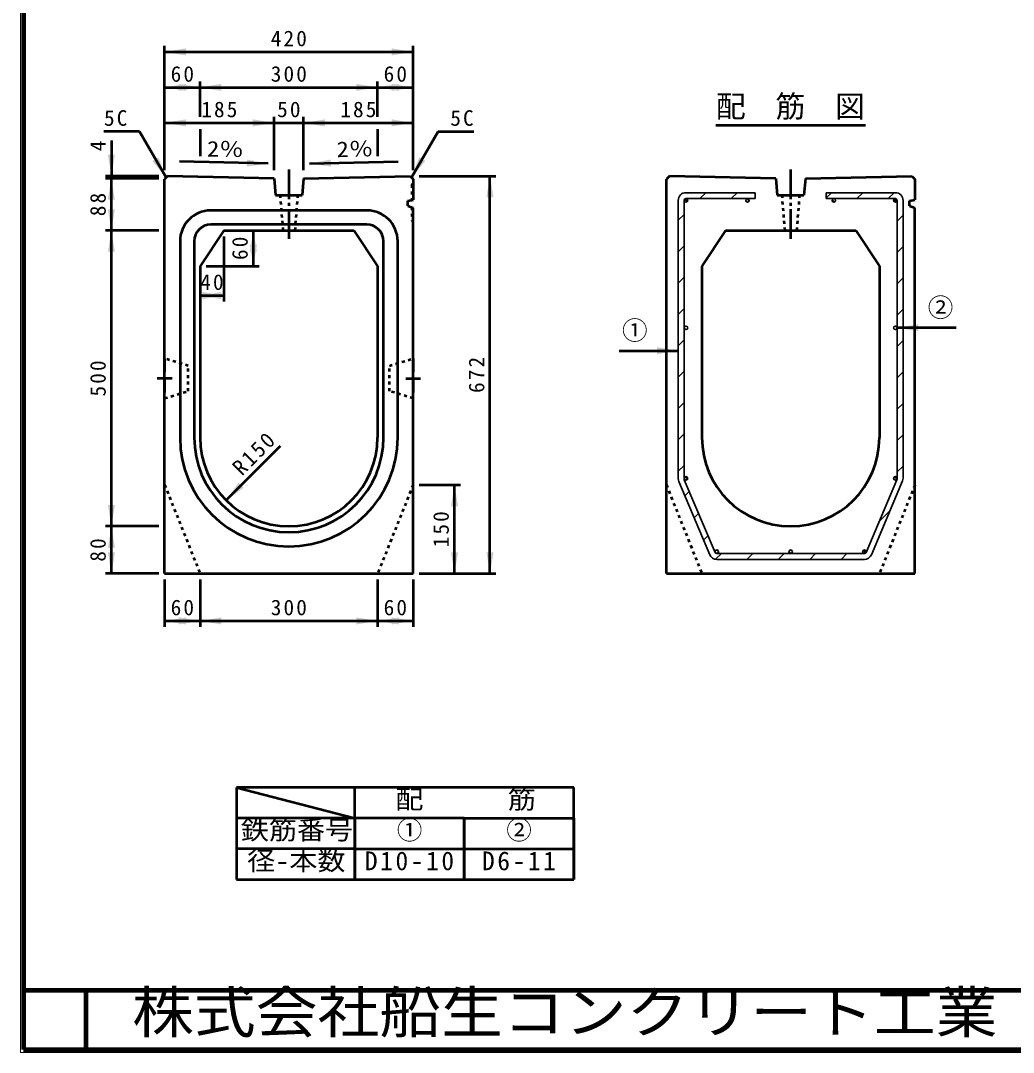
# Model space of a CAD drawing. Units: millimetres, scale not verified. Extents: x 100 to 4105, y 100 to 2870.
# Drawn here: x 100 to 1778, y 100 to 1844 of the extents above; entities that cross this region are included whole.
import ezdxf
from ezdxf.enums import TextEntityAlignment as Align

# ---------------------------------------------------------------- set-up
doc = ezdxf.new("R2010")
doc.units = ezdxf.units.MM
doc.header["$LTSCALE"] = 5
for name, pattern in [('USER1', [2.2, 1, -1.2]), ('USER2', [6.847826, 4.565218, -2.282608]), ('USER3', [13.4, 10, -1.2, 1, -1.2])]:
    doc.linetypes.add(name, pattern=pattern)
doc.layers.add('V-nasSTD', color=7, linetype='Continuous', lineweight=35)
doc.styles.add('ＭＳ ゴシック', font='')
doc.styles.get('ＭＳ ゴシック').set_extended_font_data('MS Gothic')

msp = doc.modelspace()

# ---------------------------------------------------------------- hatches: boundary and pattern name
at = {"layer": 'V-nasSTD'}
for points in [[(379.398, 1797.38), (343.398, 1791.38), (379.398, 1785.38)], [(727.398, 1785.38), (763.398, 1791.38), (727.398, 1797.38)], [(379.398, 1737.38), (343.398, 1731.38), (379.398, 1725.38)], [(367.398, 1725.38), (403.398, 1731.38), (367.398, 1737.38)], [(439.398, 1737.38), (403.398, 1731.38), (439.398, 1725.38)], [(667.398, 1725.38), (703.398, 1731.38), (667.398, 1737.38)], [(739.398, 1737.38), (703.398, 1731.38), (739.398, 1725.38)], [(727.398, 1725.38), (763.398, 1731.38), (727.398, 1737.38)], [(379.398, 1677.38), (343.398, 1671.38), (379.398, 1665.38)], [(492.398, 1665.38), (528.398, 1671.38), (492.398, 1677.38)], [(614.398, 1677.38), (578.398, 1671.38), (614.398, 1665.38)], [(727.398, 1665.38), (763.398, 1671.38), (727.398, 1677.38)], [(247.398, 1617.38), (253.398, 1581.38), (259.398, 1617.38)], [(333.094, 1613.057), (345.898, 1578.88), (322.701, 1607.057)], [(482.507, 1609.476), (518.369, 1602.7), (482.248, 1597.479)], [(624.288, 1609.476), (588.426, 1602.7), (624.547, 1597.479)], [(773.701, 1613.057), (760.898, 1578.88), (784.094, 1607.057)], [(259.398, 1541.38), (253.398, 1577.38), (247.398, 1541.38)], [(899.398, 1545.38), (893.398, 1581.38), (887.398, 1545.38)], [(247.398, 1525.38), (253.398, 1489.38), (259.398, 1525.38)], [(259.398, 1453.38), (253.398, 1489.38), (247.398, 1453.38)], [(499.398, 1453.38), (493.398, 1489.38), (487.398, 1453.38)], [(487.398, 1465.38), (493.398, 1429.38), (499.398, 1465.38)], [(439.398, 1385.38), (403.398, 1379.38), (439.398, 1373.38)], [(407.398, 1373.38), (443.398, 1379.38), (407.398, 1385.38)], [(1617.594, 1318.88), (1581.594, 1324.88), (1617.594, 1330.88)], [(1175.594, 1280.233), (1211.594, 1286.233), (1175.594, 1292.233)], [(468.545, 1063.013), (447.332, 1033.314), (477.03, 1054.528)], [(839.398, 1023.38), (833.398, 1059.38), (827.398, 1023.38)], [(247.398, 1025.38), (253.398, 989.38), (259.398, 1025.38)], [(259.398, 953.38), (253.398, 989.38), (247.398, 953.38)], [(247.398, 945.38), (253.398, 909.38), (259.398, 945.38)], [(827.398, 945.38), (833.398, 909.38), (839.398, 945.38)], [(887.398, 945.38), (893.398, 909.38), (899.398, 945.38)], [(379.398, 835.38), (343.398, 829.38), (379.398, 823.38)], [(367.398, 823.38), (403.398, 829.38), (367.398, 835.38)], [(439.398, 835.38), (403.398, 829.38), (439.398, 823.38)], [(667.398, 823.38), (703.398, 829.38), (667.398, 835.38)], [(739.398, 835.38), (703.398, 829.38), (739.398, 823.38)], [(727.398, 823.38), (763.398, 829.38), (727.398, 835.38)]]:
    msp.add_hatch(color=256, dxfattribs=at).paths.add_polyline_path(points)

# ---------------------------------------------------------------- linework, layer by layer
at = {"layer": 'V-nasSTD', "lineweight": 100}
for p, q in [((105, 2865), (105, 105)), ((105, 205), (4100, 205)), ((210, 205), (210, 105)), ((105, 105), (4100, 105))]:
    msp.add_line(p, q, dxfattribs=at)
at = {"layer": 'V-nasSTD', "lineweight": 50}
for p, q in [((343.398, 1591.38), (343.398, 1801.38)), ((763.398, 1591.38), (763.398, 1801.38)), ((343.398, 1791.38), (763.398, 1791.38)), ((343.398, 1731.38), (403.398, 1731.38)), ((403.398, 1681.38), (403.398, 1741.38)), ((403.398, 1731.38), (703.398, 1731.38)), ((703.398, 1681.38), (703.398, 1741.38)), ((703.398, 1731.38), (763.398, 1731.38)), ((528.398, 1591.38), (528.398, 1681.38)), ((578.398, 1591.38), (578.398, 1681.38)), ((343.398, 1671.38), (528.398, 1671.38)), ((403.398, 1660.981), (403.398, 1614.981)), ((528.398, 1671.38), (578.398, 1671.38)), ((578.398, 1671.38), (763.398, 1671.38)), ((703.398, 1660.981), (703.398, 1614.981)), ((1275.191, 1667.38), (1527.997, 1667.38)), ((300.898, 1656.823), (240.898, 1656.823)), ((253.398, 1641.38), (253.398, 1581.38)), ((300.898, 1656.823), (345.898, 1578.88)), ((805.898, 1656.823), (760.898, 1578.88)), ((805.898, 1656.823), (865.898, 1656.823)), ((518.369, 1602.7), (368.404, 1605.942)), ((588.426, 1602.7), (738.391, 1605.942)), ((333.398, 1581.38), (243.398, 1581.38)), ((333.398, 1577.38), (243.398, 1577.38)), ((253.398, 1581.38), (253.398, 1577.38)), ((253.398, 1489.38), (253.398, 1577.38)), ((348.398, 1581.38), (343.398, 1576.38)), ((343.398, 909.38), (343.398, 1576.38)), ((528.398, 1577.38), (348.398, 1581.38)), ((528.398, 1577.38), (530.898, 1549.38)), ((578.398, 1577.38), (575.898, 1549.38)), ((578.398, 1577.38), (758.398, 1581.38)), ((758.398, 1581.38), (763.398, 1576.38)), ((763.398, 1576.38), (763.398, 1541.395)), ((773.398, 1581.38), (903.398, 1581.38)), ((893.398, 909.38), (893.398, 1581.38)), ((1196.594, 1581.38), (1191.594, 1576.38)), ((1191.594, 909.38), (1191.594, 1576.38)), ((1376.594, 1577.38), (1196.594, 1581.38)), ((1376.594, 1577.38), (1379.094, 1549.38)), ((1426.594, 1577.38), (1424.094, 1549.38)), ((1426.594, 1577.38), (1606.594, 1581.38)), ((1606.594, 1581.38), (1611.594, 1576.38)), ((1611.594, 1576.38), (1611.594, 1541.395)), ((530.898, 1549.38), (575.898, 1549.38)), ((754.398, 1539.38), (763.398, 1541.395)), ((754.398, 1531.38), (754.398, 1539.38)), ((1379.094, 1549.38), (1424.094, 1549.38)), ((1602.594, 1539.38), (1611.594, 1541.395)), ((1602.594, 1531.38), (1602.594, 1539.38)), ((685.398, 1523.38), (421.398, 1523.38)), ((754.398, 1531.38), (763.398, 1528.022)), ((763.398, 909.38), (763.398, 1528.022)), ((1602.594, 1531.38), (1611.594, 1528.022)), ((1611.594, 909.38), (1611.594, 1528.022)), ((333.398, 1489.38), (243.398, 1489.38)), ((253.398, 989.38), (253.398, 1489.38)), ((443.398, 1489.38), (403.398, 1429.38)), ((685.398, 1499.38), (421.398, 1499.38)), ((443.398, 1489.38), (663.398, 1489.38)), ((493.398, 1429.38), (493.398, 1489.38)), ((663.398, 1489.38), (703.398, 1429.38)), ((1291.594, 1489.38), (1251.594, 1429.38)), ((1291.594, 1489.38), (1511.594, 1489.38)), ((1511.594, 1489.38), (1551.594, 1429.38)), ((369.398, 1471.38), (369.398, 1139.38)), ((393.398, 1471.38), (393.398, 1139.38)), ((443.398, 1479.38), (443.398, 1369.38)), ((713.398, 1139.38), (713.398, 1471.38)), ((737.398, 1139.38), (737.398, 1471.38)), ((403.398, 1429.38), (403.398, 1139.38)), ((413.398, 1429.38), (503.398, 1429.38)), ((703.398, 1429.38), (703.398, 1139.38)), ((1251.594, 1429.38), (1251.594, 1139.38)), ((1551.594, 1429.38), (1551.594, 1139.38)), ((403.398, 1379.38), (443.398, 1379.38)), ((1681.594, 1324.88), (1581.594, 1324.88)), ((1111.594, 1286.233), (1211.594, 1286.233)), ((447.332, 1033.314), (539.255, 1125.238)), ((773.398, 1059.38), (843.398, 1059.38)), ((833.398, 909.38), (833.398, 1059.38)), ((333.398, 989.38), (243.398, 989.38)), ((253.398, 909.38), (253.398, 989.38)), ((333.398, 909.38), (243.398, 909.38)), ((343.398, 909.38), (763.398, 909.38)), ((773.398, 909.38), (903.398, 909.38)), ((1191.594, 909.38), (1611.594, 909.38)), ((343.398, 899.38), (343.398, 819.38)), ((403.398, 899.38), (403.398, 819.38)), ((703.398, 899.38), (703.398, 819.38)), ((763.398, 899.38), (763.398, 819.38)), ((343.398, 829.38), (403.398, 829.38)), ((403.398, 829.38), (703.398, 829.38)), ((703.398, 829.38), (763.398, 829.38)), ((465, 548), (465, 496)), ((665, 548), (465, 548)), ((465, 548), (665, 496)), ((665, 496), (665, 548)), ((850, 548), (665, 548)), ((1035, 548), (850, 548)), ((1035, 496), (1035, 548)), ((465, 496), (465, 444)), ((665, 496), (465, 496)), ((665, 444), (665, 496)), ((665, 444), (665, 496)), ((665, 496), (665, 444)), ((850, 496), (665, 496)), ((850, 444), (850, 496)), ((850, 496), (1035, 496)), ((850, 444), (850, 496)), ((850, 496), (850, 444)), ((1035, 444), (1035, 496)), ((1035, 444), (1035, 496)), ((1035, 444), (1035, 496)), ((1035, 496), (1035, 444)), ((465, 444), (465, 392)), ((665, 444), (465, 444)), ((665, 392), (665, 444)), ((665, 444), (850, 444)), ((665, 392), (665, 444)), ((665, 444), (665, 392)), ((850, 392), (850, 444)), ((850, 444), (1035, 444)), ((850, 392), (850, 444)), ((850, 444), (850, 392)), ((1035, 392), (1035, 444)), ((1035, 392), (1035, 444)), ((1035, 392), (1035, 444)), ((1035, 444), (1035, 392)), ((465, 392), (665, 392)), ((665, 392), (850, 392)), ((850, 392), (1035, 392))]:
    msp.add_line(p, q, dxfattribs=at)
at = {"layer": 'V-nasSTD', "linetype": 'USER3', "lineweight": 50}
for p, q in [((553.398, 1592.38), (553.398, 1474.38)), ((1401.594, 1592.38), (1401.594, 1474.38)), ((355.898, 1239.38), (330.898, 1239.38)), ((750.898, 1239.38), (775.898, 1239.38))]:
    msp.add_line(p, q, dxfattribs=at)
at = {"layer": 'V-nasSTD', "linetype": 'USER1', "lineweight": 50}
for p, q in [((761.098, 1566.38), (763.398, 1568.68)), ((761.098, 1566.38), (761.098, 1540.88)), ((538.398, 1549.38), (543.398, 1489.38)), ((568.398, 1549.38), (563.398, 1489.38)), ((1386.594, 1549.38), (1391.594, 1489.38)), ((1416.594, 1549.38), (1411.594, 1489.38)), ((761.098, 1528.88), (761.098, 1506.38)), ((761.098, 1506.38), (763.398, 1504.08)), ((383.398, 1260.88), (343.398, 1272.88)), ((383.398, 1217.88), (383.398, 1260.88)), ((723.398, 1260.88), (763.398, 1272.88)), ((723.398, 1217.88), (723.398, 1260.88)), ((343.398, 1205.88), (383.398, 1217.88)), ((763.398, 1205.88), (723.398, 1217.88)), ((343.398, 1059.38), (403.398, 909.38)), ((763.398, 1059.38), (703.398, 909.38)), ((1191.594, 1059.38), (1251.594, 909.38)), ((1611.594, 1059.38), (1551.594, 909.38))]:
    msp.add_line(p, q, dxfattribs=at)
at = {"layer": 'V-nasSTD'}
for p, q in [((1341.594, 1553.38), (1224.594, 1553.38)), ((1248.316, 1543.38), (1258.316, 1553.38)), ((1301.349, 1543.38), (1311.349, 1553.38)), ((1341.594, 1553.38), (1341.594, 1543.38)), ((1461.594, 1553.38), (1461.594, 1543.38)), ((1461.594, 1553.38), (1578.594, 1553.38)), ((1461.594, 1544.527), (1470.448, 1553.38)), ((1513.481, 1543.38), (1523.481, 1553.38)), ((1566.514, 1543.38), (1576.514, 1553.38)), ((1211.594, 1540.38), (1211.594, 1070.081)), ((1221.594, 1540.38), (1221.594, 1068.93)), ((1222.617, 1542.637), (1226.85, 1538.403)), ((1341.594, 1543.38), (1224.594, 1543.38)), ((1327.999, 1543.38), (1328.594, 1543.38)), ((1327.999, 1543.321), (1331.535, 1539.785)), ((1461.594, 1543.38), (1578.594, 1543.38)), ((1471.674, 1541.067), (1475.281, 1537.46)), ((1576.391, 1542.416), (1580.63, 1538.177)), ((1581.594, 1540.38), (1581.594, 1068.93)), ((1591.594, 1070.999), (1591.594, 1540.38)), ((1211.594, 1506.659), (1221.594, 1516.659)), ((1581.594, 1505.428), (1591.594, 1515.428)), ((1211.594, 1453.626), (1221.594, 1463.626)), ((1581.594, 1452.395), (1591.594, 1462.395)), ((1211.594, 1400.593), (1221.594, 1410.593)), ((1581.594, 1399.362), (1591.594, 1409.362)), ((1211.594, 1347.56), (1221.594, 1357.56)), ((1581.594, 1346.329), (1591.594, 1356.329)), ((1225.64, 1327.692), (1227.406, 1325.926)), ((1579.038, 1327.847), (1581.561, 1325.324)), ((1221.602, 1324.659), (1224.372, 1321.889)), ((1575.691, 1324.123), (1577.837, 1321.978)), ((1211.594, 1294.527), (1221.594, 1304.527)), ((1581.594, 1293.296), (1591.594, 1303.296)), ((1211.594, 1241.494), (1221.594, 1251.494)), ((1581.594, 1240.263), (1591.594, 1250.263)), ((1211.594, 1188.461), (1221.594, 1198.461)), ((1581.594, 1187.23), (1591.594, 1197.23)), ((1211.594, 1135.428), (1221.594, 1145.428)), ((1581.594, 1134.197), (1591.594, 1144.197)), ((1211.594, 1082.395), (1221.594, 1092.395)), ((1581.594, 1081.164), (1591.594, 1091.164)), ((1212.621, 1065.018), (1264.924, 941.318)), ((1274.119, 945.203), (1221.835, 1067.752)), ((1223.414, 1073.139), (1227.352, 1069.2)), ((1529.069, 945.203), (1581.354, 1067.752)), ((1590.58, 1065.966), (1538.244, 941.347)), ((1577.116, 1072.991), (1581.205, 1068.902)), ((1222.912, 1040.679), (1230.253, 1048.021)), ((1551.692, 998.229), (1569.692, 1016.229)), ((1238.671, 1003.406), (1246.113, 1010.848)), ((1254.431, 966.133), (1261.972, 973.674)), ((1274.871, 933.539), (1284.712, 943.38)), ((1276.487, 949.355), (1279.853, 945.989)), ((1276.879, 943.38), (1526.309, 943.38)), ((1327.745, 933.38), (1337.745, 943.38)), ((1380.778, 933.38), (1390.778, 943.38)), ((1398.742, 947.309), (1402.523, 943.528)), ((1402.523, 943.38), (1401.594, 943.38)), ((1433.811, 933.38), (1443.811, 943.38)), ((1486.844, 933.38), (1496.844, 943.38)), ((1524.532, 948.798), (1528.726, 944.603)), ((1276.897, 933.38), (1526.259, 933.38))]:
    msp.add_line(p, q, dxfattribs=at)
at = {"layer": 'V-nasSTD', "linetype": 'USER2', "lineweight": 50}
for p, q in [((343.398, 1272.88), (343.398, 1205.88)), ((763.398, 1272.88), (763.398, 1205.88))]:
    msp.add_line(p, q, dxfattribs=at)
at = {"layer": 'V-nasSTD', "lineweight": 13}
msp.add_lwpolyline([(100, 100), (100, 2870), (4105, 2870), (4105, 100)], close=True, dxfattribs=at)
at = {"layer": 'V-nasSTD'}
for centre in [(1224.594, 1540.38), (1328.594, 1540.38), (1474.594, 1540.38), (1578.594, 1540.38), (1224.594, 1324.88), (1578.594, 1324.88), (1224.594, 1070.38), (1578.594, 1070.38), (1276.879, 946.38), (1401.594, 946.38), (1526.309, 946.38)]:
    msp.add_circle(centre, 3, dxfattribs=at)
for centre, radius, start, end in [((1224.594, 1540.38), 13, 90, 180), ((1578.594, 1540.38), 13, 0, 90), ((1224.594, 1540.38), 3, 90, 180), ((1224.594, 1540.38), 3, 131.23207, 180), ((1224.594, 1540.38), 3, 90, 131.23207), ((1578.594, 1540.38), 3, 0, 90), ((1578.594, 1540.38), 3, 0, 90), ((1224.594, 1070.081), 13, 180, 202.91963), ((1224.594, 1068.93), 3, 180, 203.10504), ((1578.594, 1068.93), 3, 336.89496, 0), ((1578.594, 1070.999), 13, 337.21925, 0), ((1276.879, 946.38), 3, 203.10504, 270), ((1276.879, 946.38), 3, 203.10504, 270), ((1276.879, 946.38), 3, 203.10504, 270), ((1526.309, 946.38), 3, 270, 336.90127), ((1526.309, 946.38), 3, 270, 336.90127), ((1526.309, 946.38), 3, 270, 323.67738), ((1526.309, 946.38), 3, 323.67738, 336.90127), ((1276.897, 946.38), 13, 202.91963, 270), ((1526.259, 946.38), 13, 270, 337.21925)]:
    msp.add_arc(centre, radius, start, end, dxfattribs=at)
at = {"layer": 'V-nasSTD', "lineweight": 50}
for centre, radius, start, end in [((421.398, 1471.38), 52, 90, 180), ((685.398, 1471.38), 52, 0, 90), ((421.398, 1471.38), 28, 90, 180), ((685.398, 1471.38), 28, 0, 90), ((553.398, 1139.38), 184, 180, 270), ((553.398, 1139.38), 160, 180, 270), ((553.398, 1139.38), 150, 180, 270), ((553.398, 1139.38), 150, 270, 0), ((553.398, 1139.38), 184, 270, 0), ((553.398, 1139.38), 160, 270, 0), ((1401.594, 1139.38), 150, 180, 270), ((1401.594, 1139.38), 150, 270, 0)]:
    msp.add_arc(centre, radius, start, end, dxfattribs=at)

# ---------------------------------------------------------------- texts
at = {"layer": 'V-nasSTD', "style": 'ＭＳ ゴシック'}
for s, height, p in [('配\u3000筋\u3000図', 36.95, (1275.191, 1717.78)), ('②', 31.67, (1633.394, 1375.08)), ('①', 31.67, (1116.594, 1336.433)), ('①', 31.67, (735.9, 491.6)), ('②', 31.67, (920.9, 491.6))]:
    msp.add_text(s, height=height, dxfattribs=at).set_placement(p, align=Align.TOP_LEFT)
msp.add_text('4', height=26.39, rotation=90, dxfattribs=at).set_placement((217.398, 1623.38), align=Align.TOP_LEFT)
at = {"layer": 'V-nasSTD', "style": 'ＭＳ ゴシック', "width": 1.15}
for rotation, p in [(358.761, (415.371, 1640.935)), (1.239, (633.837, 1639.69))]:
    msp.add_text('2％', height=26.39, rotation=rotation, dxfattribs=at).set_placement(p, align=Align.TOP_LEFT)
at = {"layer": 'V-nasSTD', "style": 'ＭＳ ゴシック', "width": 1.1}
for s, height, p in [('配\u3000\u3000\u3000筋', 31.67, (733.36, 543.6)), ('鉄筋番号', 31.67, (472.12, 491.6)), ('径-本数', 31.67, (482.92, 439.6)), ('株式会社船生コンクリート工業', 69.65, (288.279, 202.55))]:
    msp.add_text(s, height=height, dxfattribs=at).set_placement(p, align=Align.TOP_LEFT)
at = {"layer": 'V-nasSTD', "attachment_point": 1, "style": 'ＭＳ ゴシック'}
for s, insert, char_height in [('\\T1.2;420', (522.798, 1827.38), 26.39), ('\\T1.2;60', (353.598, 1767.38), 26.39), ('\\T1.2;300', (522.798, 1767.38), 26.39), ('\\T1.2;60', (713.598, 1767.38), 26.39), ('\\T1.2;5C', (240.898, 1692.823), 26.39), ('\\T1.2;185', (405.298, 1707.38), 26.39), ('\\T1.2;50', (533.598, 1707.38), 26.39), ('\\T1.2;185', (640.298, 1707.38), 26.39), ('\\T1.2;5C', (826.298, 1692.823), 26.39), ('\\T1.2;40', (403.598, 1415.38), 26.39), ('\\T1.2;60', (353.598, 865.38), 26.39), ('\\T1.2;300', (522.798, 865.38), 26.39), ('\\T1.2;60', (713.598, 865.38), 26.39), ('\\T1.2;D10-10', (681.9, 439.6), 31.67), ('\\T1.2;D6-11', (879.86, 439.6), 31.67)]:
    msp.add_mtext(s, dxfattribs=dict(at, insert=insert, char_height=char_height))
at = {"layer": 'V-nasSTD', "char_height": 26.39, "attachment_point": 1, "style": 'ＭＳ ゴシック'}
for s, insert, rotation in [('\\T1.2;88', (217.398, 1513.58), 90), ('\\T1.2;60', (457.398, 1439.58), 90), ('\\T1.2;672', (857.398, 1214.78), 90), ('\\T1.2;500', (217.398, 1208.78), 90), ('\\T1.2;R150', (455.251, 1092.146), 45), ('\\T1.2;150', (797.398, 953.78), 90), ('\\T1.2;80', (217.398, 929.58), 90)]:
    msp.add_mtext(s, dxfattribs=dict(at, insert=insert, rotation=rotation))

doc.saveas('drawing.dxf')
